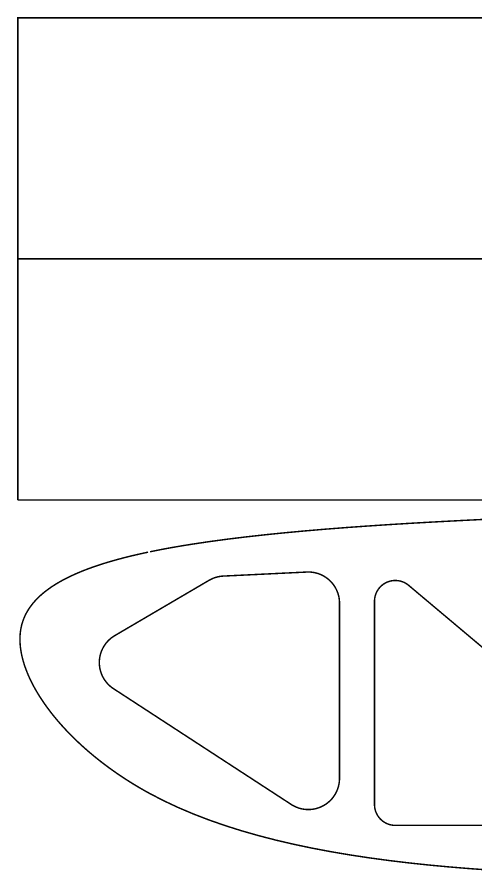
# Model space of a CAD drawing. Extents: x 0 to 807, y 0 to 285.
# Drawn here: x 0 to 110.4, y 79.6 to 285 of the extents above; entities that cross this region are included whole.
import ezdxf

# ---------------------------------------------------------------- set-up
doc = ezdxf.new("R2010")
doc.units = 0
doc.layers.get('0').update_dxf_attribs({"linetype": 'CONTINUOUS'})

msp = doc.modelspace()

# ---------------------------------------------------------------- linework, layer by layer
at = {"color": 0, "const_width": 0.35278}
for points in [[(0.17638, 226.851), (683.178, 226.851), (683.178, 284.851), (0.17638, 284.851), (0.17638, 168.851)], [(683.178, 226.851), (683.178, 168.851), (0.17638, 168.851)], [(31.9772, 156.382), (32.2933, 156.447), (32.6107, 156.511), (32.9293, 156.576), (33.2492, 156.64), (33.5701, 156.704), (33.8925, 156.768), (34.216, 156.831), (34.5406, 156.893), (34.8665, 156.956), (35.1936, 157.018), (35.5218, 157.079), (35.8513, 157.14), (36.1818, 157.201), (36.5136, 157.263), (36.8467, 157.322), (37.1808, 157.382), (37.516, 157.442), (37.8525, 157.501), (38.19, 157.56), (38.5288, 157.618), (38.8686, 157.676), (39.2096, 157.733), (39.5517, 157.792), (39.8949, 157.849), (40.2392, 157.906), (40.5846, 157.962), (40.9311, 158.018), (41.2788, 158.074), (41.6275, 158.129), (41.9772, 158.185), (46.1885, 158.814), (50.5407, 159.403), (55.0249, 159.953), (59.6314, 160.465), (64.3513, 160.944), (69.175, 161.392), (74.0935, 161.81), (79.0972, 162.199), (84.1771, 162.563), (89.3236, 162.904), (94.5278, 163.224), (99.7801, 163.524), (105.071, 163.807), (110.392, 164.076), (115.733, 164.333)], [(114.203, 79.7686), (109.115, 80.1294), (104.088, 80.5401), (99.1276, 81.0038), (94.2374, 81.5233), (89.4211, 82.1022), (84.6828, 82.7435), (80.0264, 83.4501), (75.4558, 84.2256), (70.9751, 85.0726), (66.5883, 85.9949), (62.2992, 86.995), (58.1117, 88.0764), (54.0297, 89.2421), (50.0574, 90.4953), (46.1985, 91.8393), (42.4571, 93.2771), (38.8372, 94.8117), (35.3425, 96.4465), (31.9772, 98.1846), (31.0547, 98.6922), (30.1429, 99.2081), (29.2419, 99.7319), (28.3519, 100.263), (27.4731, 100.802), (26.6054, 101.348), (25.7493, 101.901), (24.9049, 102.461), (24.0721, 103.027), (23.2511, 103.6), (22.4424, 104.178), (21.6457, 104.762), (20.8614, 105.351), (20.0896, 105.946), (19.3304, 106.545), (18.584, 107.15), (17.8507, 107.758), (17.1304, 108.371), (16.4233, 108.988), (15.7297, 109.609), (15.0496, 110.233), (14.3832, 110.86), (13.7307, 111.491), (13.0922, 112.124), (12.4679, 112.759), (11.8578, 113.397), (11.2623, 114.037), (10.6813, 114.678), (10.1151, 115.321), (9.56381, 115.965), (9.02761, 116.61), (8.78256, 116.912), (8.54085, 117.213), (8.30246, 117.515), (8.06749, 117.817), (7.83583, 118.118), (7.60758, 118.42), (7.38276, 118.722), (7.16135, 119.024), (6.94342, 119.326), (6.72885, 119.627), (6.51779, 119.929), (6.31022, 120.231), (6.10612, 120.532), (5.9056, 120.833), (5.70856, 121.134), (5.51503, 121.435), (5.32508, 121.736), (5.13872, 122.036), (4.95594, 122.336), (4.77675, 122.636), (4.60124, 122.935), (4.42931, 123.234), (4.26101, 123.533), (4.0964, 123.831), (3.93549, 124.129), (3.77826, 124.426), (3.62472, 124.723), (3.47493, 125.02), (3.32889, 125.315), (3.18658, 125.611), (3.03831, 125.926), (2.89438, 126.241), (2.75483, 126.556), (2.61968, 126.869), (2.48888, 127.182), (2.36257, 127.494), (2.24067, 127.805), (2.12326, 128.115), (2.01031, 128.424), (1.90186, 128.732), (1.7979, 129.039), (1.69857, 129.346), (1.60374, 129.651), (1.51351, 129.955), (1.42785, 130.258), (1.34684, 130.56), (1.27045, 130.86), (1.19873, 131.16), (1.13167, 131.458), (1.06928, 131.755), (1.01166, 132.051), (0.95871, 132.345), (0.91059, 132.638), (0.86719, 132.93), (0.82856, 133.22), (0.79481, 133.508), (0.76584, 133.796), (0.7417, 134.081), (0.72249, 134.365), (0.70812, 134.648), (0.69868, 134.929), (0.69596, 135.06), (0.69428, 135.19), (0.69368, 135.32), (0.69423, 135.449), (0.6958, 135.578), (0.69846, 135.707), (0.70215, 135.835), (0.70698, 135.963), (0.71289, 136.091), (0.71989, 136.218), (0.72797, 136.345), (0.73714, 136.471), (0.7474, 136.597), (0.75874, 136.723), (0.77116, 136.848), (0.78467, 136.973), (0.79932, 137.098), (0.81505, 137.222), (0.83187, 137.345), (0.84983, 137.469), (0.86887, 137.592), (0.889, 137.714), (0.91021, 137.836), (0.93256, 137.958), (0.95605, 138.079), (0.98063, 138.199), (1.00629, 138.32), (1.03309, 138.44), (1.06098, 138.559), (1.09006, 138.678), (1.12017, 138.797), (1.15267, 138.919), (1.18631, 139.042), (1.22119, 139.163), (1.25727, 139.285), (1.29454, 139.406), (1.33301, 139.525), (1.37261, 139.646), (1.41347, 139.765), (1.45546, 139.883), (1.49864, 140.001), (1.54297, 140.119), (1.58854, 140.237), (1.63525, 140.354), (1.68311, 140.471), (1.73215, 140.587), (1.78239, 140.703), (1.83371, 140.818), (1.88624, 140.933), (1.93994, 141.047), (1.99479, 141.161), (2.05078, 141.275), (2.10792, 141.388), (2.16618, 141.5), (2.22558, 141.612), (2.28618, 141.725), (2.34787, 141.836), (2.41069, 141.947), (2.47467, 142.057), (2.53976, 142.167), (2.60601, 142.276), (2.67339, 142.386), (2.81364, 142.606), (2.9585, 142.825), (3.10792, 143.042), (3.26193, 143.257), (3.42051, 143.469), (3.58365, 143.682), (3.75131, 143.892), (3.92339, 144.1), (4.10004, 144.306), (4.28108, 144.511), (4.46658, 144.714), (4.65653, 144.915), (4.85086, 145.115), (5.04953, 145.314), (5.25261, 145.51), (5.46007, 145.706), (5.67176, 145.899), (5.88786, 146.09), (6.10818, 146.281), (6.33279, 146.468), (6.56164, 146.656), (6.79471, 146.84), (7.03201, 147.025), (7.27344, 147.207), (7.5191, 147.388), (7.76893, 147.567), (8.02285, 147.744), (8.28093, 147.921), (8.54303, 148.096), (8.80925, 148.268), (9.08404, 148.443), (9.36296, 148.615), (9.646, 148.788), (9.93321, 148.957), (10.2245, 149.125), (10.5199, 149.292), (10.8193, 149.458), (11.1229, 149.622), (11.4304, 149.785), (11.742, 149.946), (12.0575, 150.106), (12.377, 150.264), (12.7004, 150.419), (13.0278, 150.575), (13.3591, 150.729), (13.6942, 150.882), (14.0332, 151.033), (14.3761, 151.183), (14.7228, 151.332), (15.0733, 151.479), (15.4276, 151.625), (15.7856, 151.769), (16.1474, 151.913), (16.5129, 152.054), (16.8821, 152.196), (17.255, 152.335), (17.6315, 152.472), (18.0117, 152.61), (18.3954, 152.744), (18.7829, 152.879), (19.1739, 153.013), (19.5551, 153.14), (19.9397, 153.267), (20.3276, 153.392), (20.7189, 153.515), (21.1133, 153.639), (21.511, 153.761), (21.9119, 153.882), (22.316, 154.001), (22.7232, 154.119), (23.1338, 154.237), (23.5472, 154.354), (23.9639, 154.469), (24.3838, 154.585), (24.8065, 154.697), (25.2325, 154.81), (25.6615, 154.922), (26.0935, 155.032), (26.5285, 155.142), (26.9665, 155.25), (27.4076, 155.357), (27.8515, 155.464), (28.2985, 155.569), (28.7483, 155.675), (29.201, 155.778), (29.6565, 155.881), (30.1151, 155.983), (30.5764, 156.083), (31.0406, 156.183), (31.5075, 156.283)], [(152.375, 99.3828), (94.2007, 148.3), (94.1314, 148.358), (93.915, 148.522), (93.6168, 148.722), (93.3074, 148.9), (92.9881, 149.053), (92.6604, 149.183), (92.3254, 149.289), (91.9846, 149.371), (91.6392, 149.429), (91.2907, 149.462), (90.9401, 149.472), (90.589, 149.457), (90.2389, 149.417), (89.8907, 149.351), (89.5458, 149.261), (89.2058, 149.146), (88.9542, 149.043), (88.8721, 149.006), (88.7899, 148.967), (88.5492, 148.84), (88.2418, 148.654), (87.9508, 148.449), (87.6771, 148.224), (87.421, 147.982), (87.1833, 147.724), (86.965, 147.449), (86.7665, 147.16), (86.5886, 146.858), (86.4322, 146.544), (86.2979, 146.219), (86.1864, 145.886), (86.0983, 145.543), (86.0346, 145.192), (85.9958, 144.835), (85.9828, 144.563), (85.9828, 144.472), (85.9828, 95.5558), (85.9828, 95.5558), (85.9828, 95.4324), (86.0072, 95.0618), (86.0797, 94.5758), (86.1989, 94.1017), (86.3633, 93.6425), (86.5718, 93.2014), (86.8228, 92.7819), (87.1151, 92.3871), (87.3599, 92.1078), (87.4472, 92.0203), (87.5346, 91.9331), (87.814, 91.6882), (88.2087, 91.396), (88.6283, 91.145), (89.0693, 90.9365), (89.5285, 90.7721), (90.0028, 90.6529), (90.4886, 90.5804), (90.8592, 90.5558), (90.9828, 90.5558), (149.157, 90.5558)]]:
    msp.add_lwpolyline(points, dxfattribs=at)
msp.add_lwpolyline([(23.1893, 123.445), (23.0878, 123.511), (22.7917, 123.723), (22.4156, 124.023), (22.0617, 124.345), (21.7306, 124.688), (21.4231, 125.049), (21.1397, 125.427), (20.8812, 125.822), (20.6483, 126.233), (20.4417, 126.657), (20.2619, 127.093), (20.1097, 127.541), (19.9857, 127.999), (19.8907, 128.466), (19.8251, 128.939), (19.79, 129.42), (19.7828, 129.783), (19.7857, 129.905), (19.7885, 130.026), (19.8126, 130.389), (19.8703, 130.867), (19.9579, 131.337), (20.0747, 131.799), (20.22, 132.25), (20.3931, 132.69), (20.5931, 133.118), (20.8193, 133.532), (21.0713, 133.931), (21.3479, 134.313), (21.6486, 134.679), (21.9728, 135.025), (22.3194, 135.351), (22.6881, 135.656), (23.0778, 135.939), (23.3835, 136.136), (23.4879, 136.198), (46.1744, 149.51), (46.2721, 149.567), (46.5724, 149.728), (46.9817, 149.919), (47.4011, 150.087), (47.8293, 150.229), (48.2654, 150.344), (48.7081, 150.435), (49.156, 150.497), (49.495, 150.526), (49.6083, 150.532), (69.701, 151.503), (69.7968, 151.508), (70.0846, 151.511), (70.4664, 151.501), (70.8456, 151.471), (71.2217, 151.422), (71.5939, 151.354), (71.9615, 151.268), (72.3239, 151.163), (72.6803, 151.04), (73.0301, 150.9), (73.3728, 150.742), (73.7074, 150.567), (74.0332, 150.375), (74.3497, 150.165), (74.6563, 149.94), (74.9521, 149.699), (75.1672, 149.508), (75.2367, 149.442), (75.3061, 149.375), (75.5075, 149.169), (75.7631, 148.886), (76.0029, 148.59), (76.2268, 148.285), (76.4344, 147.968), (76.6256, 147.643), (76.7997, 147.308), (76.9568, 146.965), (77.0965, 146.615), (77.2185, 146.258), (77.3225, 145.896), (77.4082, 145.526), (77.4754, 145.154), (77.5238, 144.776), (77.5531, 144.396), (77.5629, 144.108), (77.5629, 144.011), (77.5629, 101.855), (77.5629, 101.687), (77.5325, 101.18), (77.4421, 100.515), (77.2932, 99.8622), (77.0872, 99.2269), (76.8256, 98.6125), (76.5097, 98.0226), (76.1408, 97.4613), (75.8315, 97.0593), (75.7207, 96.9319), (75.6099, 96.8046), (75.2546, 96.4426), (74.7494, 95.9999), (74.2089, 95.6054), (73.6365, 95.2614), (73.0358, 94.9697), (72.4103, 94.7321), (71.7636, 94.5506), (71.2662, 94.4506), (71.0992, 94.4272), (70.9321, 94.4039), (70.4264, 94.364), (69.7546, 94.3617), (69.0879, 94.4189), (68.4303, 94.5351), (67.7856, 94.7093), (67.1578, 94.9407), (66.5508, 95.2285), (66.1099, 95.4793), (65.9685, 95.5714), (23.1893, 123.445)], close=True, dxfattribs=at)

doc.saveas('drawing.dxf')
